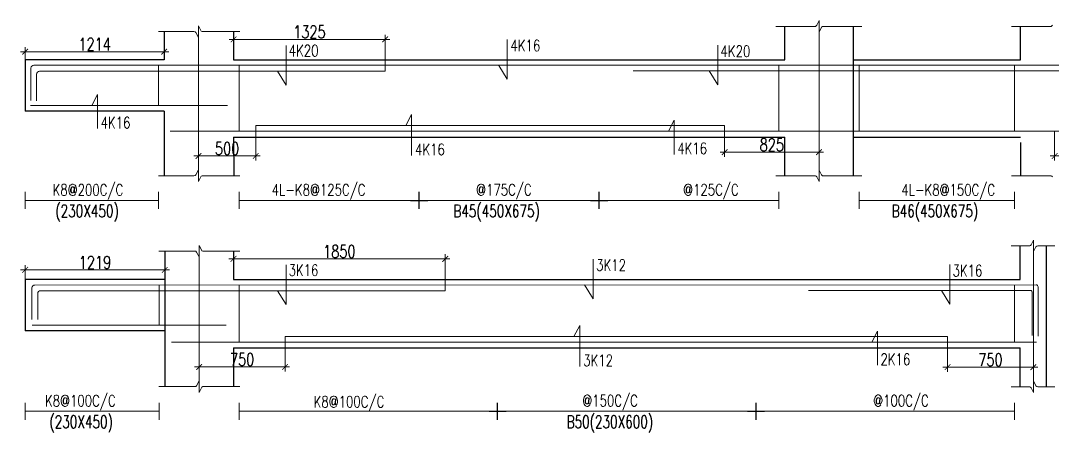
# Model space of a CAD drawing. Header units: inches. Extents: x 5501426 to 5570916, y 463710 to 505098.
# Drawn here: x 5505431 to 5514446, y 463710 to 467311 of the extents above; entities that cross this region are included whole.
import ezdxf

# ---------------------------------------------------------------- set-up
doc = ezdxf.new("R2010")
doc.units = ezdxf.units.IN
doc.header["$LTSCALE"] = 700
doc.header["$MEASUREMENT"] = 0
doc.header["$PDMODE"] = 2
doc.header["$PDSIZE"] = 75
doc.linetypes.add('CONTINULUS', pattern=[0])
doc.layers.get('0').update_dxf_attribs({"color": 1})
doc.layers.get('DEFPOINTS').update_dxf_attribs({"color": 250})
for name, color, linetype in [('COLUMN', 5, 'Continuous'), ('M-BEAM', 4, 'Continuous'), ('MC-ARROW', 8, 'Continuous'), ('MC-STIRRUPS-LINE', 252, 'Continuous'), ('STR-Beam Number', 6, 'Continuous'), ('STR-Column', 5, 'Continuous'), ('STR-Steel Text', 84, 'Continuous'), ('STR-STIRRUPS-LINE', 252, 'Continuous')]:
    doc.layers.add(name, color=color, linetype=linetype)
doc.layers.add('MC-DIMENTION', color=9, linetype='Continuous', lineweight=9)
doc.layers.add('STR-Reinf', color=2, linetype='Continuous', lineweight=15)
doc.styles.add('ROMANS', font='romans.shx', dxfattribs={"width": 0.75})
doc.styles.add('S', font='SIMPLEX.shx', dxfattribs={"width": 0.75})
doc.dimstyles.new('100-2.5', dxfattribs={"dimscale": 100, "dimtxt": 2.25, "dimasz": 1.25, "dimexe": 1.25, "dimexo": 1.2, "dimgap": 0.75, "dimtad": 1, "dimdec": 0, "dimzin": 9, "dimdsep": 46, "dimtxsty": 'ROMANS', "dimblk1": 'ARCHTICK', "dimblk2": 'ARCHTICK', "dimsah": 1, "dimcen": 0, "dimdle": 1.25, "dimclrd": 1, "dimclre": 1, "dimclrt": 3, "dimadec": 0, "dimazin": 0, "dimtfac": 1, "dimtdec": 0, "dimtmove": 0, "dimatfit": 3, "dimldrblk": 'ARCHTICK', "dimfxl": 1, "dimtolj": 1, "dimtzin": 0, "dimlwd": -1, "dimlwe": -1, "dimarcsym": 0})

# ---------------------------------------------------------------- blocks, each defined once
blk = doc.blocks.new('_ARCHTICK')
at = {"color": 0, "linetype": 'ByBlock', "const_width": 0.15}
blk.add_lwpolyline([(-0.5, -0.5), (0.5, 0.5)], dxfattribs=at)
blk = doc.blocks.new('*D974')
at = {"layer": 'DEFPOINTS', "color": 0, "linetype": 'CONTINULUS'}
for p in [(5507291.9, 467147), (5507291.9, 466968), (5508616.9, 466868)]:
    blk.add_point(p, dxfattribs=at)
at = {"layer": 'MC-DIMENTION', "color": 251}
for p, q in [((5507291.9, 466968), (5507291.9, 467187)), ((5508616.9, 466868), (5508616.9, 467187)), ((5508656.9, 467147), (5507251.9, 467147))]:
    blk.add_line(p, q, dxfattribs=at)
at = {"layer": 'MC-DIMENTION', "color": 251, "linetype": 'ByBlock', "xscale": 50, "yscale": 50, "zscale": 50, "rotation": 180}
blk.add_blockref('_ARCHTICK', (5507291.9, 467147), dxfattribs=at)
at = {"layer": 'MC-DIMENTION', "color": 251, "linetype": 'ByBlock', "xscale": 50, "yscale": 50, "zscale": 50}
blk.add_blockref('_ARCHTICK', (5508616.9, 467147), dxfattribs=at)
at = {"layer": 'MC-DIMENTION', "color": 3, "linetype": 'CONTINULUS', "ltscale": 0.05, "insert": (5507954.4, 467212), "char_height": 110, "attachment_point": 5, "style": 'ROMANS'}
blk.add_mtext('\\A1;1325', dxfattribs=at)
blk = doc.blocks.new('*D975')
at = {"layer": 'DEFPOINTS', "color": 0, "linetype": 'CONTINULUS'}
for p in [(5507485.2, 466393), (5506985.1, 466342.2), (5507485.2, 466127)]:
    blk.add_point(p, dxfattribs=at)
at = {"layer": 'MC-DIMENTION', "color": 251}
for p, q in [((5507485.2, 466393), (5507485.2, 466087)), ((5506985.1, 466342.2), (5506985.1, 466087)), ((5506945.1, 466127), (5507525.2, 466127))]:
    blk.add_line(p, q, dxfattribs=at)
at = {"layer": 'MC-DIMENTION', "color": 251, "linetype": 'ByBlock', "xscale": 50, "yscale": 50, "zscale": 50, "rotation": 180}
blk.add_blockref('_ARCHTICK', (5506985.1, 466127), dxfattribs=at)
at = {"layer": 'MC-DIMENTION', "color": 251, "linetype": 'ByBlock', "xscale": 50, "yscale": 50, "zscale": 50}
blk.add_blockref('_ARCHTICK', (5507485.2, 466127), dxfattribs=at)
at = {"layer": 'MC-DIMENTION', "color": 3, "linetype": 'CONTINULUS', "ltscale": 0.05, "insert": (5507235.2, 466192), "char_height": 110, "attachment_point": 5, "style": 'ROMANS'}
blk.add_mtext('\\A1;500', dxfattribs=at)
blk = doc.blocks.new('*D977')
at = {"layer": 'DEFPOINTS', "color": 0, "linetype": 'CONTINULUS'}
for p in [(5514865.5, 466393), (5514465.9, 466340.7), (5514865.5, 466127)]:
    blk.add_point(p, dxfattribs=at)
at = {"layer": 'MC-DIMENTION', "color": 251}
for p, q in [((5514865.5, 466393), (5514865.5, 466087)), ((5514465.9, 466340.7), (5514465.9, 466087)), ((5514425.9, 466127), (5514905.5, 466127))]:
    blk.add_line(p, q, dxfattribs=at)
at = {"layer": 'MC-DIMENTION', "color": 251, "linetype": 'ByBlock', "xscale": 50, "yscale": 50, "zscale": 50, "rotation": 180}
blk.add_blockref('_ARCHTICK', (5514465.9, 466127), dxfattribs=at)
at = {"layer": 'MC-DIMENTION', "color": 251, "linetype": 'ByBlock', "xscale": 50, "yscale": 50, "zscale": 50}
blk.add_blockref('_ARCHTICK', (5514865.5, 466127), dxfattribs=at)
at = {"layer": 'MC-DIMENTION', "color": 3, "linetype": 'CONTINULUS', "ltscale": 0.05, "insert": (5514665.7, 466192), "char_height": 110, "attachment_point": 5, "style": 'ROMANS'}
blk.add_mtext('\\A1;400', dxfattribs=at)
blk = doc.blocks.new('*D978')
at = {"layer": 'DEFPOINTS', "color": 0, "linetype": 'CONTINULUS'}
for p in [(5506685, 467039), (5505471, 466968), (5506685, 466968)]:
    blk.add_point(p, dxfattribs=at)
at = {"layer": 'MC-DIMENTION', "color": 251}
for p, q in [((5505471, 466968), (5505471, 467079)), ((5506685, 466968), (5506685, 467079)), ((5505431, 467039), (5506725, 467039))]:
    blk.add_line(p, q, dxfattribs=at)
at = {"layer": 'MC-DIMENTION', "color": 251, "linetype": 'ByBlock', "xscale": 50, "yscale": 50, "zscale": 50, "rotation": 180}
blk.add_blockref('_ARCHTICK', (5505471, 467039), dxfattribs=at)
at = {"layer": 'MC-DIMENTION', "color": 251, "linetype": 'ByBlock', "xscale": 50, "yscale": 50, "zscale": 50}
blk.add_blockref('_ARCHTICK', (5506685, 467039), dxfattribs=at)
at = {"layer": 'MC-DIMENTION', "color": 3, "linetype": 'CONTINULUS', "ltscale": 0.05, "insert": (5506078, 467104), "char_height": 110, "attachment_point": 5, "style": 'ROMANS'}
blk.add_mtext('\\A1;1214', dxfattribs=at)
blk = doc.blocks.new('*D986')
at = {"layer": 'DEFPOINTS', "color": 0, "linetype": 'CONTINULUS'}
for p in [(5511582.3, 466393), (5512407.3, 466343), (5512407.3, 466160.3)]:
    blk.add_point(p, dxfattribs=at)
at = {"layer": 'MC-DIMENTION', "color": 251}
for p, q in [((5511582.3, 466393), (5511582.3, 466120.3)), ((5512407.3, 466343), (5512407.3, 466120.3)), ((5511542.3, 466160.3), (5512447.3, 466160.3))]:
    blk.add_line(p, q, dxfattribs=at)
at = {"layer": 'MC-DIMENTION', "color": 251, "linetype": 'ByBlock', "xscale": 50, "yscale": 50, "zscale": 50, "rotation": 180}
blk.add_blockref('_ARCHTICK', (5511582.3, 466160.3), dxfattribs=at)
at = {"layer": 'MC-DIMENTION', "color": 251, "linetype": 'ByBlock', "xscale": 50, "yscale": 50, "zscale": 50}
blk.add_blockref('_ARCHTICK', (5512407.3, 466160.3), dxfattribs=at)
at = {"layer": 'MC-DIMENTION', "color": 3, "linetype": 'CONTINULUS', "ltscale": 0.05, "insert": (5511994.8, 466225.3), "char_height": 110, "attachment_point": 5, "style": 'ROMANS'}
blk.add_mtext('\\A1;825', dxfattribs=at)
blk = doc.blocks.new('*D1001')
at = {"layer": 'DEFPOINTS', "color": 0, "linetype": 'CONTINULUS'}
for p in [(5507290.9, 465227.6), (5507290.9, 465048.5), (5509140.9, 464948.5)]:
    blk.add_point(p, dxfattribs=at)
at = {"layer": 'MC-DIMENTION', "color": 251}
for p, q in [((5509180.9, 465227.6), (5507250.9, 465227.6)), ((5507290.9, 465048.5), (5507290.9, 465267.6)), ((5509140.9, 464948.5), (5509140.9, 465267.6))]:
    blk.add_line(p, q, dxfattribs=at)
at = {"layer": 'MC-DIMENTION', "color": 251, "linetype": 'ByBlock', "xscale": 50, "yscale": 50, "zscale": 50, "rotation": 180}
blk.add_blockref('_ARCHTICK', (5507290.9, 465227.6), dxfattribs=at)
at = {"layer": 'MC-DIMENTION', "color": 251, "linetype": 'ByBlock', "xscale": 50, "yscale": 50, "zscale": 50}
blk.add_blockref('_ARCHTICK', (5509140.9, 465227.6), dxfattribs=at)
at = {"layer": 'MC-DIMENTION', "color": 3, "linetype": 'CONTINULUS', "ltscale": 0.05, "insert": (5508215.9, 465292.6), "char_height": 110, "attachment_point": 5, "style": 'ROMANS'}
blk.add_mtext('\\A1;1850', dxfattribs=at)
blk = doc.blocks.new('*D1002')
at = {"layer": 'DEFPOINTS', "color": 0, "linetype": 'CONTINULUS'}
for p in [(5507741.2, 464548.5), (5506991, 464497.8), (5507741.2, 464282.6)]:
    blk.add_point(p, dxfattribs=at)
at = {"layer": 'MC-DIMENTION', "color": 251}
for p, q in [((5507741.2, 464548.5), (5507741.2, 464242.6)), ((5506991, 464497.8), (5506991, 464242.6)), ((5506951, 464282.6), (5507781.2, 464282.6))]:
    blk.add_line(p, q, dxfattribs=at)
at = {"layer": 'MC-DIMENTION', "color": 251, "linetype": 'ByBlock', "xscale": 50, "yscale": 50, "zscale": 50, "rotation": 180}
blk.add_blockref('_ARCHTICK', (5506991, 464282.6), dxfattribs=at)
at = {"layer": 'MC-DIMENTION', "color": 251, "linetype": 'ByBlock', "xscale": 50, "yscale": 50, "zscale": 50}
blk.add_blockref('_ARCHTICK', (5507741.2, 464282.6), dxfattribs=at)
at = {"layer": 'MC-DIMENTION', "color": 3, "linetype": 'CONTINULUS', "ltscale": 0.05, "insert": (5507366.1, 464347.6), "char_height": 110, "attachment_point": 5, "style": 'ROMANS'}
blk.add_mtext('\\A1;750', dxfattribs=at)
blk = doc.blocks.new('*D1003')
at = {"layer": 'DEFPOINTS', "color": 0, "linetype": 'CONTINULUS'}
for p in [(5505471, 465131.5), (5505471, 465048.5), (5506690.5, 465048.5)]:
    blk.add_point(p, dxfattribs=at)
at = {"layer": 'MC-DIMENTION', "color": 251}
for p, q in [((5506730.5, 465131.5), (5505431, 465131.5)), ((5505471, 465048.5), (5505471, 465171.5)), ((5506690.5, 465048.5), (5506690.5, 465171.5))]:
    blk.add_line(p, q, dxfattribs=at)
at = {"layer": 'MC-DIMENTION', "color": 251, "linetype": 'ByBlock', "xscale": 50, "yscale": 50, "zscale": 50, "rotation": 180}
blk.add_blockref('_ARCHTICK', (5505471, 465131.5), dxfattribs=at)
at = {"layer": 'MC-DIMENTION', "color": 251, "linetype": 'ByBlock', "xscale": 50, "yscale": 50, "zscale": 50}
blk.add_blockref('_ARCHTICK', (5506690.5, 465131.5), dxfattribs=at)
at = {"layer": 'MC-DIMENTION', "color": 3, "linetype": 'CONTINULUS', "ltscale": 0.05, "insert": (5506080.7, 465196.5), "char_height": 110, "attachment_point": 5, "style": 'ROMANS'}
blk.add_mtext('\\A1;1219', dxfattribs=at)
blk = doc.blocks.new('*D1005')
at = {"layer": 'DEFPOINTS', "color": 0, "linetype": 'CONTINULUS'}
for p in [(5513530.4, 464548.5), (5514280.3, 464498.5), (5514280.3, 464280.6)]:
    blk.add_point(p, dxfattribs=at)
at = {"layer": 'MC-DIMENTION', "color": 251}
for p, q in [((5513530.4, 464548.5), (5513530.4, 464240.6)), ((5514280.3, 464498.5), (5514280.3, 464240.6)), ((5513490.4, 464280.6), (5514320.3, 464280.6))]:
    blk.add_line(p, q, dxfattribs=at)
at = {"layer": 'MC-DIMENTION', "color": 251, "linetype": 'ByBlock', "xscale": 50, "yscale": 50, "zscale": 50, "rotation": 180}
blk.add_blockref('_ARCHTICK', (5513530.4, 464280.6), dxfattribs=at)
at = {"layer": 'MC-DIMENTION', "color": 251, "linetype": 'ByBlock', "xscale": 50, "yscale": 50, "zscale": 50}
blk.add_blockref('_ARCHTICK', (5514280.3, 464280.6), dxfattribs=at)
at = {"layer": 'MC-DIMENTION', "color": 3, "linetype": 'CONTINULUS', "ltscale": 0.05, "insert": (5513905.3, 464345.6), "char_height": 110, "attachment_point": 5, "style": 'ROMANS'}
blk.add_mtext('\\A1;750', dxfattribs=at)

msp = doc.modelspace()

# ---------------------------------------------------------------- linework, layer by layer
at = {"color": 8, "linetype": 'ByBlock', "lineweight": 0}
for p, q in [((5507004.6, 467225, 910.7), (5506984.7, 467265.1, 910.7)), ((5506984.7, 467265.1, 910.7), (5506984.7, 467164.2, 910.7)), ((5512028.8, 467260.6, -11496.6), (5512375.7, 467260.7, -11513.4)), ((5512387.5, 467270.7, -11513.4), (5512407.3, 467310.8, -11513.4)), ((5512407.3, 467310.8, -11513.4), (5512407.3, 467209.9, -11513.4)), ((5512407.3, 467209.9, -11513.4), (5512429.5, 467252.6, -11513.4)), ((5512446.9, 467260.7, -11513.4), (5512780.6, 467260.8, -11542.8)), ((5514087.7, 467260.6, -11341.3), (5514434.3, 467260.7, -11354.3)), ((5506945.2, 467215, 910.7), (5506634.4, 467215, -1.2)), ((5506984.7, 467164.2, 910.7), (5506962.6, 467206.9, 910.7)), ((5506984.7, 467164.2, 910.7), (5506985.3, 466004.7, 918.1)), ((5507346.4, 467215.1, 897.6), (5507016.3, 467215, 910.7)), ((5512407.3, 467209.9, -11513.4), (5512407.3, 466004.4, -11513.4)), ((5506984.9, 466005.5, 927.8), (5506962.7, 465962.8, 927.8)), ((5506984.9, 465904.6, 927.8), (5506984.9, 466005.5, 927.8)), ((5512407.3, 465903.5, -11513.4), (5512407.3, 466004.4, -11513.4)), ((5512407.3, 466004.4, -11513.4), (5512429.5, 465961.6, -11513.4)), ((5506945.3, 465954.8, 927.8), (5506634.5, 465954.8, 15.9)), ((5507004.7, 465944.8, 927.8), (5506984.9, 465904.6, 927.8)), ((5507346.6, 465954.7, 914.7), (5507016.5, 465954.7, 927.8)), ((5512028.8, 465953.9, -11496.6), (5512375.7, 465953.6, -11513.4)), ((5512387.5, 465943.6, -11513.4), (5512407.3, 465903.5, -11513.4)), ((5512446.9, 465953.6, -11513.4), (5512780.6, 465953.7, -11542.8)), ((5514087.7, 465953.9, -11341.3), (5514434.3, 465953.6, -11354.3)), ((5506635.7, 465738.9, -8.3), (5505471, 465738.9, -15.3)), ((5512057.3, 465738.9, -11485.5), (5507341.9, 465738.9, 906.2)), ((5514115.2, 465738.9, -11397.3), (5512758.2, 465738.9, -11560.3)), ((5514260.5, 465351.2, -11857.5), (5514280.3, 465391.4, -11857.5)), ((5514280.3, 465391.4, -11857.5), (5514280.3, 465290.5, -11857.5)), ((5506951.1, 465295.5, -11618), (5506639.8, 465295.6, -11619)), ((5506990.6, 465244.7, -11618), (5506968.5, 465287.5, -11618)), ((5507010.4, 465305.5, -11618), (5506990.6, 465345.6, -11618)), ((5506990.6, 465345.6, -11618), (5506990.6, 465244.7, -11618)), ((5507345.4, 465295.7, -11631.3), (5507022.2, 465295.6, -11618)), ((5514086.8, 465341.2, -11841.3), (5514248.7, 465341.3, -11857.5)), ((5514280.3, 465290.5, -11857.5), (5514302.5, 465333.2, -11857.5)), ((5514280.3, 465290.5, -11857.5), (5514280.3, 464159.9, -11857.5)), ((5514319.9, 465341.3, -11857.5), (5514468.7, 465341.4, -11883.1)), ((5506990.6, 465244.7, -11618), (5506991.2, 464160.3, -11610.5)), ((5506951.2, 464110.3, -11600.9), (5506640, 464110.4, -11601.9)), ((5506990.8, 464161.1, -11600.9), (5506968.6, 464118.4, -11600.9)), ((5506990.8, 464060.2, -11600.9), (5506990.8, 464161.1, -11600.9)), ((5507010.6, 464100.3, -11600.9), (5506990.8, 464060.2, -11600.9)), ((5507345.6, 464110.3, -11614.2), (5507022.4, 464110.3, -11600.9)), ((5514086.8, 464109.5, -11841.3), (5514248.7, 464109.1, -11857.5)), ((5514260.5, 464099.2, -11857.5), (5514280.3, 464059, -11857.5)), ((5514280.3, 464059, -11857.5), (5514280.3, 464159.9, -11857.5)), ((5514280.3, 464159.9, -11857.5), (5514302.5, 464117.2, -11857.5)), ((5514319.9, 464109.2, -11857.5), (5514468.7, 464109.3, -11883.1)), ((5506640.5, 463894.5, -11602.9), (5505471, 463894.5, -11565.6)), ((5514115.3, 463894.5, -11830.3), (5507340.9, 463894.5, -11622.8))]:
    msp.add_line(p, q, dxfattribs=at)
for centre, radius, start, end in [((5512372, 467277.1, -11513.4), 16.8, 282.864, 337.63999), ((5512444.1, 467243.9, -11513.4), 17, 80.51878, 149.1919), ((5514430.6, 467277.1, -11354.3), 16.8, 282.864, 337.63999), ((5506948, 467198.2, 910.7), 17, 30.8081, 99.48122), ((5507020.1, 467231.3, 910.7), 16.8, 202.36001, 257.136), ((5506948.1, 465971.5, 927.8), 17, 260.51878, 329.1919), ((5507020.2, 465938.4, 927.8), 16.8, 102.864, 157.63999), ((5512372, 465937.2, -11513.4), 16.8, 22.36001, 77.136), ((5512444.1, 465970.3, -11513.4), 17, 210.8081, 279.48122), ((5514430.6, 465937.2, -11354.3), 16.8, 22.36001, 77.136), ((5506953.9, 465278.8, -11618), 17, 30.8081, 99.48122), ((5507026, 465311.9, -11618), 16.8, 202.36001, 257.136), ((5514245, 465357.6, -11857.5), 16.8, 282.864, 337.63999), ((5514317.1, 465324.5, -11857.5), 17, 80.51878, 149.1919), ((5506954, 464127.1, -11600.9), 17, 260.51878, 329.1919), ((5507026.1, 464093.9, -11600.9), 16.8, 102.864, 157.63999), ((5514245, 464092.8, -11857.5), 16.8, 22.36001, 77.136), ((5514317.1, 464125.9, -11857.5), 17, 210.8081, 279.48122)]:
    msp.add_arc(centre, radius, start, end, dxfattribs=at)
at = {"layer": 'COLUMN'}
for p, q in [((5506685, 467215, 0), (5506685, 466968, 1.1)), ((5507291.9, 467215.1, 907.9), (5507291.9, 466968, 911.1)), ((5506685, 466518, 3.7), (5506685, 465954.8, 5.2)), ((5507291.9, 466293, 911.1), (5507292.5, 465954.7, 922)), ((5506690.5, 465295.6, -11617.9), (5506690.5, 464110.4, -11612.7)), ((5507290.9, 465295.7, -11621), (5507290.9, 465048.5, -11617.9)), ((5507290.9, 464448.5, -11617.9), (5507291.5, 464110.3, -11607))]:
    msp.add_line(p, q, dxfattribs=at)
at = {"layer": 'M-BEAM'}
for p, q in [((5505471, 466968), (5505471, 466518)), ((5506685, 466968, 0), (5505471, 466968)), ((5507291.9, 466968, 911.1), (5508071.9, 466968, 911.7)), ((5508071.9, 466967.8, 911.9), (5512107.3, 466968, -11516.6)), ((5512707.2, 466968.2, -11520.8), (5514166.2, 466968.5, -11360.5)), ((5506685, 466518, -0.2), (5505471, 466518, -0.8)), ((5507291.9, 466293, 911.2), (5512107.3, 466293, -11516.6)), ((5512707.2, 466292.8, -11521.3), (5514166.2, 466293.1, -11361)), ((5505471, 465048.5), (5505471, 464598.5)), ((5506690.5, 465048.5, -7784.8), (5505471, 465048.5)), ((5507290.9, 465048.5, -11617.9), (5508071, 465048.5, -11617.3)), ((5508071, 465048.4, -11617.1), (5514165.3, 465048.5, -11861.3)), ((5506690.5, 464598.5, -7784.8), (5505471, 464598.5)), ((5507290.9, 464448.5, -11617.8), (5514165.3, 464448.5, -11861.4))]:
    msp.add_line(p, q, dxfattribs=at)
at = {"layer": 'MC-ARROW', "lineweight": 13}
for points, elevation in [([(5507676.8, 466868), (5507752, 466747.2), (5507752, 467093.6)], 5.8), ([(5509608, 466919.3), (5509683.2, 466798.6), (5509683.2, 467145)], -22.8), ([(5511448.6, 466870.4), (5511523.8, 466749.7), (5511523.8, 467096.1)], -41), ([(5506053.6, 466568), (5506103.5, 466664.2), (5506103.5, 466366.4)], -0.6), ([(5508796.2, 466393), (5508846.2, 466489.2), (5508846.2, 466132)], 7.9), ([(5511092.3, 466343), (5511142.2, 466439.2), (5511142.2, 466141.4)], 1.6), ([(5510357.3, 464999.9), (5510432.5, 464879.2), (5510432.5, 465225.6)], -11639.8), ([(5507675.8, 464948.5), (5507751, 464827.8), (5507751, 465174.2)], -11612), ([(5513476.2, 464951.1), (5513551.4, 464830.4), (5513551.4, 465176.8)], -11667.2), ([(5510266.1, 464548.5), (5510316, 464644.8), (5510316, 464287.6)], -11609.1), ([(5512867.5, 464498.5), (5512917.4, 464594.8), (5512917.4, 464296.9)], -11620.7)]:
    msp.add_lwpolyline(points, dxfattribs=dict(at, elevation=elevation))
at = {"layer": 'MC-STIRRUPS-LINE', "lineweight": 13}
for p, q in [((5505471, 465812.8, -0.8), (5505471, 465665, -0.8)), ((5506635.7, 465812.8, -0.2), (5506635.7, 465665, -0.2)), ((5507341.9, 465812.8, 909.4), (5507341.9, 465665, 909.4)), ((5512057.3, 465812.8, -11485.5), (5512057.3, 465665, -11485.5)), ((5512758.2, 465812.8, -11557.1), (5512758.2, 465665, -11557.1)), ((5514115.2, 465812.8, -11397.3), (5514115.2, 465665, -11397.3)), ((5505471, 463968.4), (5505471, 463820.6)), ((5506640.5, 463968.4, -11613.9), (5506640.5, 463820.6, -11613.9)), ((5507340.9, 463968.4, -11619.6), (5507340.9, 463820.6, -11619.6)), ((5514115.3, 463968.4, -11830.3), (5514115.3, 463820.6, -11830.3))]:
    msp.add_line(p, q, dxfattribs=at)
at = {"layer": 'STR-Column'}
for p, q in [((5512107.3, 466968, -11515.8), (5512107.2, 467260.7, -11503.3)), ((5512707.1, 465953.7, -11532.7), (5512707.3, 467260.8, -11514.6)), ((5514166.2, 466968, -11360.5), (5514166.2, 467260.7, -11348)), ((5512107.3, 465953.8, -11505.2), (5512107.3, 466293, -11520.2)), ((5514166.2, 466246.3, -11360.5), (5514166.2, 465953.6, -11348)), ((5514165.3, 465048.5, -11860.5), (5514165.3, 465341.3, -11848.1)), ((5514395.1, 464109.3, -11873.1), (5514395.4, 465341.4, -11854.9)), ((5514165.3, 464109.3, -11850), (5514165.3, 464448.5, -11864.9))]:
    msp.add_line(p, q, dxfattribs=at)
at = {"layer": 'STR-Reinf', "ltscale": 2}
for p, q in [((5505521, 466896.2, 12977), (5505521, 466611.2, 12977)), ((5518622.7, 466921.2, -12464.7), (5505546, 466921.2, 12976.9)), ((5506635.7, 466918.4, -0.1), (5506635.7, 466568, -0.2)), ((5507341.9, 466918.4, 911.1), (5507341.9, 466343, 911.1)), ((5512057.2, 466343, -11524.5), (5512056.6, 466921.2, -11580.4)), ((5512757.9, 466343, -11529.1), (5512758.5, 466921.2, -11585)), ((5514115.5, 466343, -11369.2), (5514114.9, 466921.2, -11425.1)), ((5505571, 466843, 8.1), (5505571, 466608, 8.1)), ((5505596, 466868, 8), (5508616.9, 466868, 912.5)), ((5510782.3, 466870.4, -11554.1), (5515440.8, 466870.9, -11413.1)), ((5507237.9, 466568, -0.2), (5505515.9, 466568, -0.8)), ((5507485.2, 466393, 910), (5511582.3, 466393, -11509.2)), ((5506738.7, 466343, 1397), (5517320.2, 466343, 13019.7)), ((5505555.1, 464998.5, -3824.3), (5514305.3, 465001.8, -11921.4)), ((5506640.9, 464999, -11617.8), (5506640.9, 464648.5, -11617.9)), ((5507340.9, 464999, -11617.8), (5507340.9, 464498.5, -11617.9)), ((5514115.2, 464498.5, -11869.3), (5514114.6, 465001.8, -11925.1)), ((5505530.1, 464973.5, -3824.3), (5505530.1, 464698.7, -3824.3)), ((5505580.1, 464923.5, -3824.3), (5505580.1, 464698.7, -3824.3)), ((5505605.1, 464948.5, -3824.3), (5509140.9, 464948.5, -11616.5)), ((5512315.3, 464950.9, -11897.1), (5514258.5, 464951.7, -11923.5)), ((5507228.2, 464648.5, -7784.8), (5505531.2, 464648.5, -384.3)), ((5507741.2, 464548.5, -11618.9), (5513530.4, 464548.5, -11854.1)), ((5506750.3, 464498.5, -11609.3), (5514307.1, 464498.5, -11866.3))]:
    msp.add_line(p, q, dxfattribs=at)
at = {"layer": 'STR-Reinf'}
for p, q in [((5514270.9, 464931.8, -11921.5), (5514270.9, 464557.7, -11921.5)), ((5514320.9, 464981.8, -11921.5), (5514320.9, 464551.1, -11921.5))]:
    msp.add_line(p, q, dxfattribs=at)
at = {"layer": 'STR-Reinf', "ltscale": 2, "extrusion": (0.00105, 5.5356e-14, 0.999999)}
for centre in [(5505529.3, 466896.2, 18759.4), (5505593, 466843, 5790.6), (5505556.1, 464973.5, 1958.2), (5505606.1, 464923.5, 1958.2)]:
    msp.add_arc(centre, 25, 90, 180, dxfattribs=at)
at = {"layer": 'STR-Reinf', "extrusion": (0.622407, 8.81028e-11, 0.782693)}
msp.add_arc((464981.8, -4323422.7, 3422823.5), 20, 270, 0.02097, dxfattribs=at)
at = {"layer": 'STR-Reinf', "extrusion": (0.622407, -7.58291e-11, 0.782693)}
msp.add_arc((464931.8, -4323383.5, 3422792.4), 20, 270, 0.02097, dxfattribs=at)
at = {"layer": 'STR-STIRRUPS-LINE', "linetype": 'CONTINULUS', "ltscale": 0.05}
for p in [(5508913.7, 465738.9, -3224.4), (5510485.5, 465738.9, -7355), (5509599.1, 463894.5, -11692), (5511857.2, 463894.5, -11761.1)]:
    msp.add_point(p, dxfattribs=at)

# ---------------------------------------------------------------- texts
at = {"layer": 'STR-Beam Number', "style": 'ROMANS', "width": 0.7}
for s, p in [('(230X450)', (5505734.2, 465591.3, 9.9)), ('B45(450X675)', (5509211.6, 465591.3, 921.8)), ('B46(450X675)', (5513042.1, 465591.3, -11544.7)), ('(230X450)', (5505682.3, 463746.9, -11606.5)), ('B50(230X600)', (5510201.8, 463746.9, -11606.5))]:
    msp.add_text(s, height=110, dxfattribs=at).set_placement(p)
at = {"layer": 'STR-Steel Text', "style": 'S', "width": 0.75}
for s, p in [('4K20', (5507773.7, 466997.9, 917)), ('4K16', (5509710.7, 467042.6, 888.4)), ('4K20', (5511546.3, 466993.6, -11555)), ('4K16', (5506130.2, 466368.5, -11513.5)), ('4K16', (5508877.1, 466134.1, 918.9)), ('4K16', (5511168.9, 466143.5, -11511.4)), ('K8@200C/C', (5505710.6, 465781, -3.6)), ('4L-K8@125C/C', (5507624.5, 465781, 908.2)), ('@175C/C', (5509411.1, 465781.7, 913.3)), ('@125C/C', (5511220.1, 465781.7, -11515.5)), ('4L-K8@150C/C', (5513126.1, 465781, -11558.2)), ('3K16', (5507772.7, 465078.4, -11612)), ('3K12', (5510460, 465123.1, -11639.8)), ('3K16', (5513573.9, 465074.3, -11903.6)), ('3K12', (5510346.9, 464289.7, -11609.3)), ('2K16', (5512944.2, 464299.1, -11856.1)), ('K8@100C/C', (5505644.2, 463936.6, -11620.7)), ('K8@100C/C', (5507991.5, 463927.8, -11503.6)), ('@150C/C', (5510338.7, 463937.2, -11614.9)), ('@100C/C', (5512880.6, 463937.2, -11860.2))]:
    msp.add_text(s, height=100, dxfattribs=at).set_placement(p)

# ---------------------------------------------------------------- dimensions: what is measured, and where the dimension line sits
at = {"layer": 'MC-DIMENTION'}
for base, p1, p2, override, picture, middle in [((5507291.9, 467147, 911.9), (5508616.9, 466868, 912.5), (5507291.9, 466968, 911.1), {"dimtxt": 1.1, "dimasz": 0.5, "dimexe": 0.4, "dimexo": 0, "dimgap": 0.1, "dimblk1": 'ARCHTICK', "dimblk2": 'ARCHTICK', "dimdle": 0.4, "dimclrd": 251, "dimclre": 251}, '*D974', (5507954.4, 467212, 911.9)), ((5506685, 467039, -24567.1), (5505471, 466968), (5506685, 466968, 0), {"dimtxt": 1.1, "dimasz": 0.5, "dimexe": 0.4, "dimexo": 0, "dimgap": 0.1, "dimdle": 0.4, "dimclrd": 251, "dimclre": 251}, '*D978', (5506078, 467104, -24567.1)), ((5507485.2, 466127, 910.4), (5506985.1, 466342.2, 910.8), (5507485.2, 466393, 910), {"dimtxt": 1.1, "dimasz": 0.5, "dimexe": 0.4, "dimexo": 0, "dimgap": 0.1, "dimdle": 0.4, "dimclrd": 251, "dimclre": 251}, '*D975', (5507235.2, 466192, 910.4)), ((5512407.3, 466160.3, -11760.7), (5511582.3, 466393, -11509.2), (5512407.3, 466343, 7623.3), {"dimtxt": 1.1, "dimasz": 0.5, "dimexe": 0.4, "dimexo": 0, "dimgap": 0.1, "dimtxsty": 'ROMANS', "dimdle": 0.4, "dimclrd": 251, "dimclre": 251, "dimldrblk": 'ARCHTICK'}, '*D986', (5511994.8, 466225.3, -11760.7)), ((5514865.5, 466127, -11353.7), (5514465.9, 466340.7, -11353.4), (5514865.5, 466393, -11356.6), {"dimtxt": 1.1, "dimasz": 0.5, "dimexe": 0.4, "dimexo": 0, "dimgap": 0.1, "dimdle": 0.4, "dimclrd": 251, "dimclre": 251}, '*D977', (5514665.7, 466192, -11353.7)), ((5507290.9, 465227.6, -11617.1), (5509140.9, 464948.5, -11616.5), (5507290.9, 465048.5, -11617.9), {"dimtxt": 1.1, "dimasz": 0.5, "dimexe": 0.4, "dimexo": 0, "dimgap": 0.1, "dimblk1": 'ARCHTICK', "dimblk2": 'ARCHTICK', "dimdle": 0.4, "dimclrd": 251, "dimclre": 251}, '*D1001', (5508215.9, 465292.6, -11617.1)), ((5505471.0113, 465131.4934, -11759.8881), (5506690.4872, 465048.5167, -7784.8277), (5505471.0113, 465048.5167), {"dimtxt": 1.1, "dimasz": 0.5, "dimexe": 0.4, "dimexo": 0, "dimgap": 0.1, "dimtxsty": 'ROMANS', "dimdle": 0.4, "dimclrd": 251, "dimclre": 251, "dimldrblk": 'ARCHTICK'}, '*D1003', (5506080.7492, 465196.4934, -11759.8881)), ((5507741.2, 464282.6, -11618.4), (5506991, 464497.8, -11617.9), (5507741.2, 464548.5, -11618.9), {"dimtxt": 1.1, "dimasz": 0.5, "dimexe": 0.4, "dimexo": 0, "dimgap": 0.1, "dimdle": 0.4, "dimclrd": 251, "dimclre": 251}, '*D1002', (5507366.1, 464347.6, -11618.4)), ((5514280.3, 464280.6, -11759.9), (5513530.4, 464548.5, -11854.1), (5514280.3, 464498.5, -11857.5), {"dimtxt": 1.1, "dimasz": 0.5, "dimexe": 0.4, "dimexo": 0, "dimgap": 0.1, "dimtxsty": 'ROMANS', "dimdle": 0.4, "dimclrd": 251, "dimclre": 251, "dimldrblk": 'ARCHTICK'}, '*D1005', (5513905.3, 464345.6, -11759.9))]:
    dim = msp.add_linear_dim(base=base, p1=p1, p2=p2, dimstyle='100-2.5', override=override, dxfattribs=at)
    dim.commit()
    dim.dimension.update_dxf_attribs({"geometry": picture, "text_midpoint": middle})

doc.saveas('drawing.dxf')
